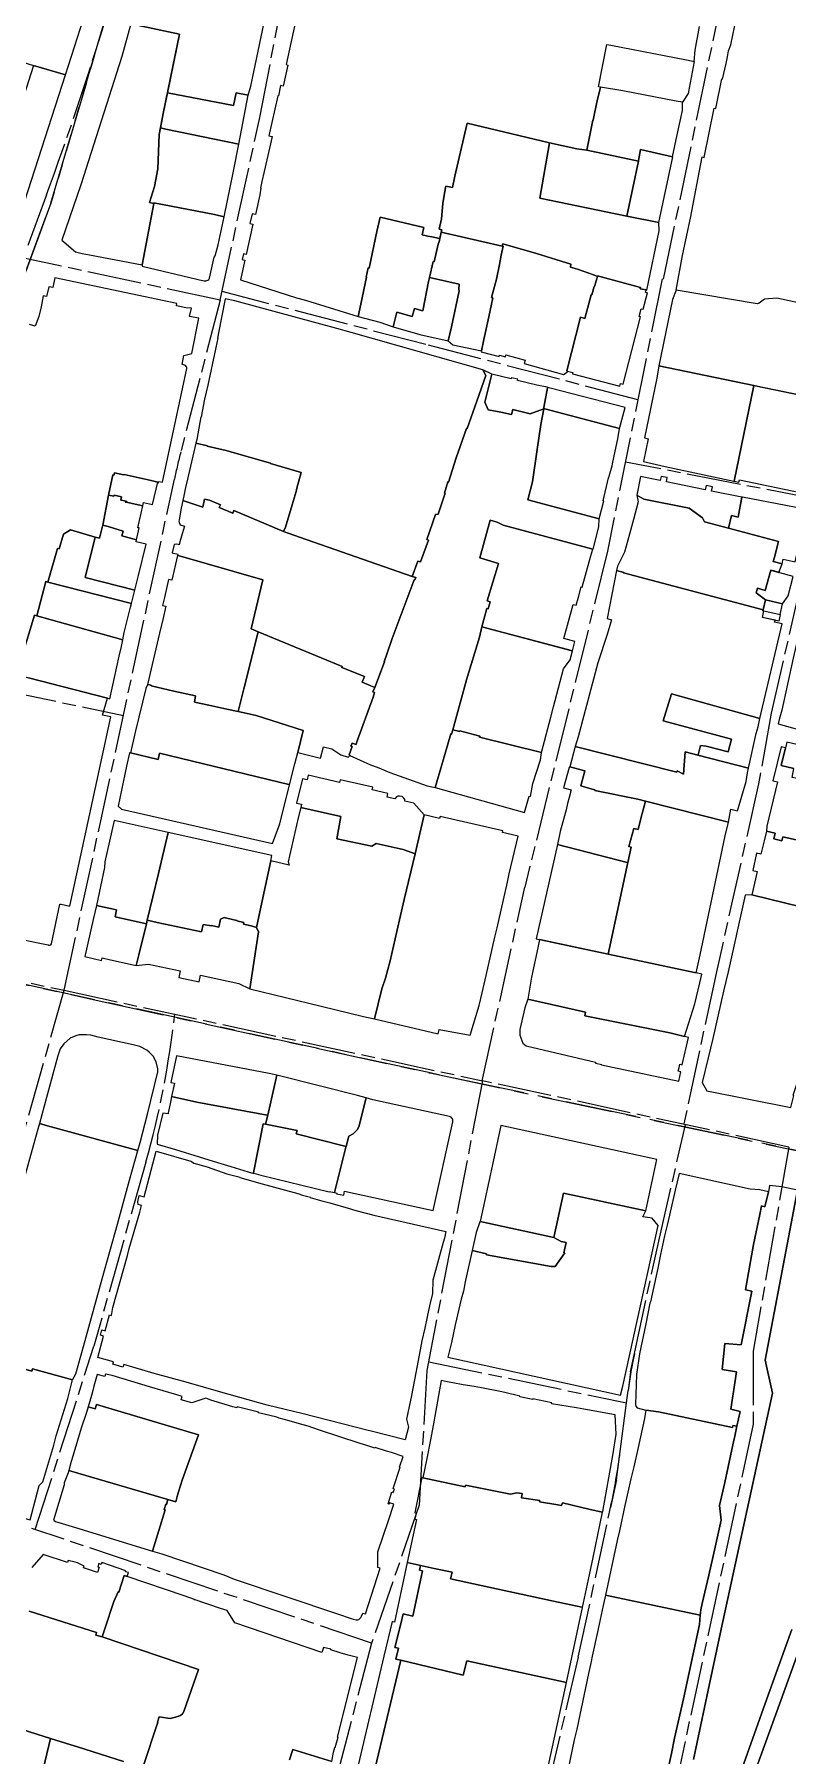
# Model space of a CAD drawing. Header units: millimetres. Extents: x 125232 to 134072, y 142885 to 152835.
# Drawn here: x 130867 to 131201, y 145446 to 146210 of the extents above; entities that cross this region are included whole.
import ezdxf

# ---------------------------------------------------------------- set-up
doc = ezdxf.new("R2010")
doc.units = ezdxf.units.MM
doc.linetypes.add('ACAD_ISO08W100', pattern=[36, 24, -3, 6, -3])
doc.linetypes.add('CENTER', pattern=[50.8, 31.75, -6.35, 6.35, -6.35])
for name, color, linetype in [('commerce', 10, 'Continuous'), ('commerce & office', 242, 'Continuous'), ('commerce and residence', 32, 'Continuous'), ('culture', 21, 'Continuous'), ('green & plaza', 80, 'Continuous'), ('hospital', 231, 'Continuous'), ('military', 76, 'Continuous'), ('research & university', 30, 'Continuous'), ('reserve', 253, 'Continuous'), ('residence', 2, 'Continuous'), ('residence-bad', 41, 'Continuous'), ('Sports', 81, 'Continuous'), ('water', 4, 'Continuous'), ('老城北中心线', 7, 'ACAD_ISO08W100')]:
    doc.layers.add(name, color=color, linetype=linetype)
for name, color, linetype, lineweight in [('government', 221, 'Continuous', 0), ('municipal utilities', 151, 'Continuous', 0), ('school', 31, 'Continuous', 0), ('storage', 197, 'Continuous', 0), ('super block', 6, 'CENTER', 0)]:
    doc.layers.add(name, color=color, linetype=linetype, lineweight=lineweight)

msp = doc.modelspace()

# ---------------------------------------------------------------- linework, layer by layer
at = {"layer": 'commerce'}
for points in [[(131185.86, 146054.39), (131143.77, 146063.09), (131142.82, 146057.72), (131137.32, 146031.12), (131138.94, 146030.79), (131136.88, 146020.71), (131146.48, 146018.48), (131177.04, 146011.97), (131177.16, 146011.95)], [(131124.34, 146025.32), (131125.46, 146030.78), (131126.29, 146035.39), (131093.13, 146043.99), (131092.64, 146044.07), (131091.38, 146037.1), (131089.78, 146026), (131087.7, 146011.59), (131085.55, 146003.73), (131117.19, 145995.28), (131119.23, 146003.18), (131119.04, 146003.24), (131121.43, 146013.42), (131121.54, 146013.39), (131121.69, 146014.12), (131122.92, 146018.75), (131123.15, 146019.59)], [(131207.75, 145991.81), (131208.11, 145991.74), (131209.01, 145996.02), (131207.09, 145996.39), (131207.71, 145999.69), (131180.78, 146004.78), (131180.6, 146004.82), (131178.93, 145996.01), (131176.01, 145996.74), (131174.59, 145991.07), (131196.81, 145985.11), (131194.98, 145978.25), (131194.49, 145976.24), (131198.4, 145975.29), (131198.88, 145977.36), (131204.26, 145976.21)], [(131039.58, 145863.82), (131034.91, 145869.04), (131031.01, 145869.92), (131030.96, 145870.59), (131030.47, 145871.28), (131029.73, 145871.9), (131028.66, 145872.19), (131027.91, 145872.06), (131027.28, 145871.77), (131026.59, 145870.92), (131023.08, 145871.71), (131023.44, 145873.27), (131016.44, 145874.9), (131016.72, 145876.08), (131002.26, 145879.44), (131001.96, 145878.2), (130988.08, 145881.39), (130987.58, 145879.37), (130985.54, 145879.88), (130982.95, 145868.99), (130985.12, 145868.5), (130984.77, 145867.04), (131002.54, 145863.04), (131000.76, 145853.11), (131016.38, 145849.91), (131018.24, 145851.16), (131030.19, 145848.43), (131035.54, 145846.49), (131036.79, 145851.68)], [(131129.9, 145842.61), (131129.72, 145842.65), (131098.67, 145850.62), (131089.27, 145808.84), (131121.18, 145801.93)], [(130916.29, 145815.46), (130902.42, 145818.56), (130903.08, 145821.72), (130894.15, 145823.62), (130892.69, 145817.37), (130888.95, 145800.93), (130896.35, 145799.19), (130896.6, 145800.31), (130900.31, 145799.5), (130911.81, 145797), (130911.81, 145797), (130912.95, 145801.68)], [(130966, 145811.9), (130965.17, 145813.83), (130962.76, 145814.55), (130959.42, 145815.3), (130959.58, 145816.01), (130956.47, 145816.71), (130956.53, 145816.97), (130955.06, 145817.3), (130950.78, 145818.19), (130949.11, 145817.57), (130948.41, 145814.03), (130945.17, 145814.69), (130945.14, 145814.57), (130941.45, 145815.22), (130940.75, 145811.9), (130921.12, 145816.04), (130916.69, 145817.11), (130916.29, 145815.46), (130912.95, 145801.68), (130911.81, 145797), (130917.18, 145797.54), (130931.25, 145794.55), (130930.63, 145791.6), (130939.65, 145789.68), (130940.27, 145792.62), (130957.33, 145789), (130962.22, 145786.59)], [(131013.79, 145738.21), (131009.94, 145739.26), (130976.03, 145747.77), (130974.21, 145748.22), (130970.12, 145730.49), (130969.18, 145726.46), (130983.19, 145723.78), (130982.81, 145722.17), (131004.38, 145716.75), (131004.92, 145716.61), (131006.07, 145721.25), (131008.03, 145722.29), (131009.89, 145723.97), (131010.51, 145725.32)], [(131038.75, 145528.3), (131037.49, 145528.57), (131037.92, 145530.63), (131032.05, 145531.89), (131026.47, 145505.46), (131025.4, 145505.73), (131021.71, 145490.32), (131009.64, 145439.43), (131017.13, 145437.65), (131029.2, 145488.54), (131026.93, 145489.08), (131028.19, 145493.88), (131026.6, 145494.29), (131029.24, 145504.78), (131030.31, 145509.16), (131034.51, 145508.14)]]:
    msp.add_lwpolyline(points, close=True, dxfattribs=at)
at = {"layer": 'commerce & office'}
msp.add_lwpolyline([(130921.35, 145749.71), (130921.41, 145751.05), (130920.66, 145754.23), (130919.35, 145756.66), (130917.56, 145758.53), (130916.43, 145759.36), (130913.32, 145760.94), (130910.42, 145761.75), (130894.85, 145765.18), (130891.59, 145765.96), (130889.71, 145766.16), (130886.53, 145766.13), (130884.91, 145765.71), (130882.46, 145764.67), (130879.62, 145762.15), (130878.06, 145759.99), (130877.02, 145756.85), (130872.01, 145738.39), (130868.8, 145726.84), (130872.36, 145725.85), (130912.47, 145714.78), (130913.46, 145718.37), (130916.73, 145730.9)], close=True, dxfattribs=at)
at = {"layer": 'commerce and residence'}
for points in [[(131055.03, 146096.4), (131055.02, 146097.03), (131055.14, 146099.45), (131041.98, 146102.35), (131041.51, 146100.51), (131038.97, 146087.56), (131035.21, 146088.56), (131034.29, 146085.09), (131027.47, 146086.9), (131025.86, 146080.44), (131037.69, 146077.08), (131050.19, 146074.28), (131051.63, 146080.45)], [(131221.79, 146075.96), (131223.72, 146075.57), (131224.01, 146077), (131224.2, 146076.96), (131225.25, 146082.15), (131226.17, 146086.71), (131196.14, 146093.23), (131190.63, 146092.76), (131188.18, 146090.92), (131187.28, 146090.63), (131151.33, 146096.67), (131149.77, 146092.54), (131143.77, 146063.09), (131215.95, 146048.17)], [(131173.1, 145854.54), (131174.59, 145860.53), (131137.75, 145869.86), (131135.75, 145862.2), (131134.48, 145857.28), (131132.54, 145857.78), (131130.45, 145849.76), (131131.38, 145849.51), (131129.9, 145842.61), (131121.18, 145801.93), (131159.57, 145793.86), (131160.33, 145793.69), (131162.01, 145801.72)], [(130974.21, 145748.22), (130970.72, 145749.02), (130929.6, 145756.85), (130927.16, 145745.06), (130928.71, 145744.74), (130927.49, 145738.86), (130938.7, 145736.29), (130969.87, 145730.54), (130970.12, 145730.49)], [(131052.3, 145727.58), (131052.29, 145728.11), (131052.24, 145728.48), (131052.13, 145728.84), (131051.88, 145729.2), (131051.5, 145729.56), (131051.17, 145729.75), (131050.81, 145729.87), (131016.82, 145737.31), (131013.79, 145738.21), (131010.51, 145725.32), (131009.89, 145723.97), (131008.03, 145722.29), (131006.07, 145721.25), (131004.92, 145716.61), (131004.85, 145716.34), (130999.81, 145696.15), (131000.74, 145695.83), (131000.69, 145695.63), (131003.84, 145695.05), (131004.24, 145696.84), (131041.49, 145688.66), (131043.52, 145688.22)], [(131142.77, 145710.85), (131073.59, 145725.92), (131070.17, 145709.96), (131064.37, 145683.36), (131097.15, 145676.21), (131101.35, 145695.91), (131137.89, 145688.07)], [(131102.57, 145674.05), (131100.3, 145674.43), (131097.15, 145676.21), (131064.37, 145683.36), (131064.32, 145683.15), (131062.7, 145678.42), (131060.92, 145670.44), (131067.28, 145669.01), (131067.25, 145668.59), (131095.87, 145663.31), (131097.64, 145663.29), (131101.99, 145669.35), (131101.5, 145669.47)]]:
    msp.add_lwpolyline(points, close=True, dxfattribs=at)
msp.add_lwpolyline([(130864.21, 145510.35), (130894.14, 145500.85), (130893.83, 145499.7), (130896.6, 145498.9), (130897.8, 145502.47), (130901.85, 145514.69), (130903.76, 145518.88), (130904, 145518.8), (130906.44, 145526.15), (130907.71, 145525.72), (130908.3, 145527.46), (130907.05, 145527.84), (130907.2, 145528.32), (130896.46, 145531.89), (130896.21, 145531.13), (130895.26, 145531.44), (130894.79, 145530.02), (130895.36, 145529.83), (130894.63, 145527.45), (130888.37, 145529.52), (130888.64, 145530.33), (130885.7, 145531.75), (130884.69, 145532.06), (130881.53, 145532.77), (130881.25, 145531.97), (130870.46, 145535.53), (130865.43, 145529.69)], dxfattribs=at)
at = {"layer": 'culture'}
for points in [[(130950.88, 146129.34), (130946.54, 146130.26), (130919.62, 146135.46), (130919.57, 146135.22), (130914.47, 146107.92), (130914.35, 146107.33), (130938.7, 146101.65), (130941.84, 146100.92), (130942.72, 146100.93), (130943.55, 146101.13), (130944.07, 146101.44), (130944.3, 146102.1), (130946.34, 146111.39), (130946.83, 146112), (130948.1, 146116.84)], [(130985.88, 145901.23), (130964.97, 145907.89), (130957.03, 145909.65), (130952.05, 145910.77), (130943.98, 145912.51), (130937.59, 145913.9), (130938.11, 145916.59), (130928.48, 145918.67), (130918.41, 145921.1), (130918.46, 145921.33), (130917.05, 145921.66), (130916.81, 145921.72), (130916.75, 145921.47), (130916.02, 145919.98), (130911.4, 145901.18), (130909.19, 145891.31), (130921.47, 145888.39), (130922.1, 145891.25), (130979.58, 145877.27), (130979.82, 145877.21), (130982.15, 145886.44), (130983.43, 145891.48)]]:
    msp.add_lwpolyline(points, close=True, dxfattribs=at)
at = {"layer": 'government'}
for points in [[(131045.79, 146117.19), (131046.17, 146118.2), (131046.5, 146119.61), (131046.37, 146119.64), (131043, 146120.44), (131041.18, 146120.74), (131038.66, 146121.32), (131039.47, 146124.54), (131020.06, 146129.19), (131018.63, 146122.78), (131015.09, 146106.5), (131014.71, 146106.58), (131013.82, 146102.48), (131013.9, 146102.46), (131011.53, 146090.48), (131010.27, 146085.1), (131019.84, 146082.49), (131025.86, 146080.44), (131027.47, 146086.9), (131034.29, 146085.09), (131035.21, 146088.56), (131038.97, 146087.56), (131041.51, 146100.51), (131041.98, 146102.35), (131043.53, 146109.39), (131043.93, 146109.29)], [(131071.61, 146101.66), (131072.94, 146108.13), (131073.78, 146112.24), (131074.62, 146116.2), (131074.25, 146116.28), (131047.14, 146122.46), (131046.17, 146118.2), (131045.79, 146117.19), (131043.93, 146109.29), (131043.53, 146109.39), (131041.98, 146102.35), (131055.14, 146099.45), (131055.02, 146097.03), (131055.03, 146096.4), (131051.63, 146080.45), (131050.19, 146074.28), (131052.22, 146072.46), (131064.95, 146069.74), (131066.08, 146074.77), (131068.22, 146084.86), (131070.03, 146093.32), (131069.51, 146093.43)], [(131135.56, 146084.85), (131134.94, 146085.02), (131135.85, 146088.5), (131136.72, 146088.27), (131138.7, 146095.52), (131137.83, 146095.72), (131138.09, 146096.81), (131135.48, 146097.38), (131135.6, 146097.97), (131116.53, 146103.04), (131116.46, 146102.8), (131115.2, 146098.31), (131114.98, 146098.37), (131113.99, 146094.73), (131113.7, 146094.62), (131110.87, 146084.22), (131108.98, 146084.7), (131102.91, 146060.87), (131103.15, 146060.81), (131105.51, 146060.19), (131105.35, 146059.56), (131126.4, 146054.06), (131126.73, 146055.31), (131127.88, 146055.01)], [(131203.34, 145969.62), (131197.41, 145971.25), (131197.43, 145971.34), (131193.35, 145972.47), (131190.92, 145963.47), (131187.43, 145964.41), (131186.94, 145962.4), (131190.99, 145959.31), (131198.58, 145957.53), (131201.1, 145960.99)], [(131233.66, 145915.27), (131238.93, 145933.28), (131205.02, 145941.06), (131203.27, 145933.45), (131198.3, 145910.23), (131197.09, 145906.11), (131196.69, 145904.3), (131206.75, 145901.44), (131206.82, 145901.68), (131210.35, 145900.76), (131210.28, 145900.51), (131210.21, 145900.27), (131223.71, 145896.46), (131227.46, 145904.3)], [(131229.6, 145817.39), (131184.94, 145828.26), (131182.07, 145828.11), (131181.78, 145826.89), (131174.54, 145794.11), (131172.45, 145785.58), (131167.61, 145764.52), (131165.59, 145756.02), (131162.95, 145744.96), (131164.96, 145741.3), (131202.35, 145733.92), (131203.65, 145739.19), (131203.3, 145739.39)]]:
    msp.add_lwpolyline(points, close=True, dxfattribs=at)
at = {"layer": 'green & plaza'}
msp.add_lwpolyline([(130880.35, 146192.26), (130866.21, 146196.48), (130844.9, 146130.07), (130855.53, 146129.11), (130858.87, 146130.82), (130862.28, 146136.43)], close=True, dxfattribs=at)
for points in [[(131159.14, 145444.53), (131165.65, 145475.29), (131171.43, 145502.35), (131181.35, 145548.71), (131194.21, 145607.16), (131190.9, 145621.72), (131205.31, 145697.23), (131198.31, 145698.75), (131192.82, 145699.36), (131192.37, 145696.46), (131190.75, 145689.86), (131189.28, 145690.22), (131188.49, 145686.45), (131185.68, 145673.11), (131182.09, 145652.98), (131185.02, 145652.4), (131180.22, 145628.53), (131172.93, 145629.18), (131171.82, 145617.64), (131178.14, 145616.63), (131175.63, 145600), (131179.77, 145598.96), (131178.38, 145592.47), (131178.38, 145592.47), (131177.22, 145587.28), (131177.03, 145586.21), (131172.92, 145567.51), (131170.61, 145557.19), (131171.32, 145550.69), (131168.34, 145537.48), (131165.83, 145526.35), (131162.99, 145513.74), (131162.34, 145510.89), (131162.09, 145508.6), (131161.77, 145504.44), (131154.68, 145471.39), (131150.71, 145453.93), (131149.27, 145447.23), (131144.54, 145425.71)], [(131202.7, 145502.23), (131199.6, 145493.57), (131191.65, 145471.49), (131180.68, 145440.65)], [(131182.21, 145427.46), (131197.87, 145470.74), (131206.33, 145494.1)]]:
    msp.add_lwpolyline(points, dxfattribs=at)
at = {"layer": 'hospital'}
for points in [[(130906.19, 145443.64), (130885.76, 145450.07), (130882.75, 145451.01), (130873.8, 145453.83), (130869.05, 145433.96)], [(130998.58, 145443.59), (130981.22, 145448.89), (130979.87, 145444.33)]]:
    msp.add_lwpolyline(points, dxfattribs=at)
at = {"layer": 'military'}
for points in [[(131091.12, 145888.2), (131091.58, 145891.48), (131064.19, 145898.3), (131064.29, 145898.7), (131055.42, 145901.19), (131055.32, 145900.84), (131052.24, 145901.59), (131051.68, 145899.65), (131051.44, 145899.72), (131048.71, 145890.67), (131046.66, 145883.48), (131044.5, 145876.02), (131084.16, 145864.9), (131086.19, 145872.12), (131086.75, 145871.99), (131087.78, 145877.68)], [(131118.77, 145554.28), (131113.22, 145555.55), (131100.95, 145558.41), (131100.54, 145557.3), (131098.89, 145557.6), (131090.81, 145558.95), (131090.88, 145559.4), (131082.69, 145560.67), (131083, 145562.65), (131080.68, 145562.81), (131077.85, 145562.28), (131057.91, 145566.25), (131057.76, 145565.53), (131038.94, 145569.54), (131038.51, 145569.64), (131035.39, 145554.06), (131036.03, 145553.92), (131035.45, 145551.24), (131036.17, 145551.09), (131032.05, 145531.89), (131044.05, 145529.31), (131051.95, 145527.61), (131051.31, 145524.65), (131068.32, 145520.93), (131071.68, 145520.2), (131096.9, 145514.81), (131109.59, 145512.07), (131109.83, 145512.02), (131112.44, 145524.34), (131114.52, 145534.2)]]:
    msp.add_lwpolyline(points, close=True, dxfattribs=at)
at = {"layer": 'municipal utilities'}
for points in [[(130921.32, 146011.53), (130919.59, 146011.91), (130918.34, 146012.2), (130918.36, 146012.31), (130906.36, 146014.92), (130906.32, 146014.73), (130902.09, 146015.67), (130901.85, 146014.67), (130901.46, 146014.75), (130899.53, 146005.74), (130901.83, 146005.25), (130901.96, 146005.69), (130905.24, 146004.97), (130905, 146003.58), (130907.42, 146003.05), (130907.31, 146002.58), (130914.69, 146000.95), (130915.02, 146002.43), (130919.07, 146001.59)], [(130914.69, 146000.95), (130907.31, 146002.58), (130906.95, 146002.66), (130907.31, 146002.58), (130907.42, 146003.05), (130905, 146003.58), (130905.24, 146004.97), (130901.96, 146005.69), (130901.83, 146005.25), (130899.53, 146005.74), (130896.91, 145992.39), (130899.28, 145991.83), (130905.94, 145989.69), (130905.46, 145987.69), (130911.93, 145985.98), (130913.02, 145991.19), (130912.56, 145991.29)], [(131198.58, 145957.53), (131190.99, 145959.31), (131190, 145954.84), (131189.91, 145954.43), (131190.29, 145954.35), (131197.53, 145952.75)], [(131196.9, 145949.86), (131189.65, 145951.46), (131190.29, 145954.35), (131197.53, 145952.75)]]:
    msp.add_lwpolyline(points, close=True, dxfattribs=at)
at = {"layer": 'research & university'}
for points in [[(131113.7, 146094.62), (131113.99, 146094.73), (131114.98, 146098.37), (131115.2, 146098.31), (131116.46, 146102.8), (131115.12, 146103.39), (131107.68, 146106.05), (131104.47, 146106.87), (131104.71, 146108.34), (131089.43, 146112.96), (131074.48, 146117.31), (131074.25, 146116.28), (131074.62, 146116.2), (131073.78, 146112.24), (131072.94, 146108.13), (131071.61, 146101.66), (131069.51, 146093.43), (131070.03, 146093.32), (131068.22, 146084.86), (131066.08, 146074.77), (131064.95, 146069.74), (131064.92, 146069.32), (131072.79, 146067.23), (131072.96, 146067.88), (131075.6, 146067.2), (131075.86, 146068.07), (131084.38, 146065.69), (131083.87, 146064.12), (131101.44, 146059.28), (131103.03, 146060.38), (131103.15, 146060.81), (131102.91, 146060.87), (131108.98, 146084.7), (131110.87, 146084.22)], [(131182.42, 145878.64), (131183, 145882.49), (131183.47, 145884.62), (131161.06, 145890.28), (131155.32, 145891.74), (131154.62, 145881.92), (131151.79, 145883.36), (131151.62, 145882.72), (131106.64, 145894.18), (131104.24, 145885.17), (131110.9, 145883.4), (131109.09, 145876.66), (131113.14, 145875.58), (131115.34, 145874.98), (131115.27, 145874.69), (131134.45, 145870.75), (131137.75, 145869.86), (131174.59, 145860.53), (131175.71, 145866.37), (131178.55, 145865.6)]]:
    msp.add_lwpolyline(points, close=True, dxfattribs=at)
at = {"layer": 'reserve'}
msp.add_lwpolyline([(130923.89, 146175.82), (130931.04, 146210.37), (130909.32, 146215.02), (130905.4, 146200.44), (130887.16, 146143.52), (130878.77, 146118.97), (130884.87, 146113.74), (130887.78, 146113.07), (130891.07, 146112.43), (130914.47, 146107.92), (130919.57, 146135.22), (130917.64, 146135.59), (130919.84, 146142.74), (130921.41, 146150.54), (130921.94, 146165.9)], close=True, dxfattribs=at)
msp.add_lwpolyline([(131092.58, 145431.79), (131102.7, 145478.71), (131058.51, 145488.28), (131056.92, 145481.89), (131029.2, 145488.54), (131017.13, 145437.65)], dxfattribs=at)
at = {"layer": 'residence'}
for points in [[(130918.02, 146318.54), (130925.46, 146345.13), (130926.1, 146349.84), (130923.04, 146352.65), (130878.56, 146361.18), (130876.27, 146360.42), (130871.93, 146346.66), (130839.84, 146241.55), (130829.72, 146207.85), (130866.21, 146196.48), (130880.35, 146192.26), (130891.11, 146225.48)], [(131154.18, 146176.54), (131154.16, 146180.15), (131151.35, 146180.57), (131127.67, 146185.2), (131117.77, 146186.86), (131117.17, 146184.31), (131116.46, 146181.46), (131115.2, 146175.22), (131114.63, 146172.26), (131114.43, 146172.21), (131111.81, 146158.87), (131134.65, 146153.95), (131134.63, 146154.35), (131135.52, 146159.23), (131149.84, 146155.95), (131151.88, 146165.63)], [(130961.52, 146183.32), (130956.14, 146184.39), (130955, 146178.67), (130925.66, 146184.35), (130923.89, 146175.82), (130922.51, 146168.83), (130924.86, 146168.14), (130957.36, 146161.61)], [(131134.65, 146153.95), (131111.81, 146158.87), (131107.27, 146159.46), (131095.22, 146162.17), (131090.94, 146137.63), (131129.45, 146129.57), (131132.13, 146142.18)], [(131217.16, 146045.56), (131217.52, 146047.88), (131215.95, 146048.17), (131189.88, 146053.56), (131189.87, 146053.53), (131189.87, 146053.56), (131185.86, 146054.39), (131177.16, 146011.95), (131179.23, 146011.52), (131179.45, 146012.59), (131209.25, 146006.39)], [(130893.54, 145987.11), (130882.65, 145990.35), (130879.56, 145988.45), (130877.62, 145981.91), (130876.91, 145982.12), (130872.52, 145967.14), (130909.65, 145957.68), (130911.13, 145963.6), (130889.06, 145969.16)], [(130965.95, 145945.13), (130962.85, 145946.47), (130967.99, 145968.11), (130930.33, 145978.88), (130930.1, 145978.93), (130927.61, 145967.93), (130926.09, 145968.28), (130924.29, 145960.28), (130923.45, 145956.8), (130924.91, 145956.45), (130923.52, 145950.61), (130922.18, 145944.46), (130916.81, 145921.72), (130917.05, 145921.66), (130918.46, 145921.33), (130918.41, 145921.1), (130928.48, 145918.67), (130938.11, 145916.59), (130937.59, 145913.9), (130943.98, 145912.51), (130952.05, 145910.77), (130957.03, 145909.65), (130959.53, 145919.76)], [(130909.22, 145955.97), (130909.65, 145957.68), (130872.52, 145967.14), (130871.74, 145967.34), (130867.63, 145952.19), (130905.78, 145941.47), (130906.39, 145944.83)], [(130904.19, 145934.22), (130905.25, 145938.56), (130905.78, 145941.47), (130867.63, 145952.19), (130866.62, 145952.48), (130863.25, 145941.23), (130858.55, 145926.21), (130864.02, 145924.6), (130898.97, 145915.58), (130900.03, 145915.34)], [(130979.82, 145877.21), (130979.58, 145877.27), (130922.1, 145891.25), (130921.47, 145888.39), (130909.19, 145891.31), (130908.86, 145891.39), (130907.53, 145885.49), (130903.83, 145867.7), (130905.21, 145866.4), (130972.2, 145851.15), (130975.45, 145859.89)], [(131242.03, 145869.91), (131242.52, 145869.79), (131243.08, 145871.95), (131202.81, 145880.38), (131203.65, 145884.37), (131197.99, 145885.69), (131199.87, 145893.56), (131197.96, 145894.02), (131194.35, 145878.89), (131196.3, 145878.43), (131191.6, 145858.74), (131191.46, 145856.59), (131195.35, 145855.67), (131194.76, 145853.18), (131198.33, 145852.33), (131198.73, 145854.14), (131228.61, 145847.33), (131230.48, 145845.95), (131233.97, 145845.16), (131234.2, 145846.06), (131234.45, 145846), (131237.35, 145858.81)], [(131137.75, 145869.86), (131134.45, 145870.75), (131115.27, 145874.69), (131115.34, 145874.98), (131113.14, 145875.58), (131109.09, 145876.66), (131110.9, 145883.4), (131104.24, 145885.17), (131103.93, 145884.8), (131101.44, 145875.8), (131104.79, 145874.87), (131103.93, 145871.58), (131103.2, 145868.8), (131102.51, 145866.04), (131099.99, 145856.48), (131098.67, 145850.62), (131129.72, 145842.65), (131129.9, 145842.61), (131131.38, 145849.51), (131130.45, 145849.76), (131132.54, 145857.78), (131134.48, 145857.28), (131135.75, 145862.2)], [(131076.53, 145833.99), (131077.31, 145837.6), (131081.23, 145854.34), (131074.36, 145855.92), (131074.53, 145856.69), (131046.61, 145863.12), (131046.41, 145862.24), (131039.58, 145863.82), (131036.79, 145851.68), (131035.54, 145846.49), (131030.65, 145826.24), (131027.47, 145812.12), (131024.5, 145799.05), (131022.35, 145791.39), (131020.74, 145786.67), (131017.55, 145773.22), (131045.76, 145766.59), (131046.22, 145768.5), (131060.02, 145766.06), (131064, 145779.2), (131065.3, 145784.83), (131067.09, 145792.54), (131070.97, 145809.6), (131071.89, 145813.64)], [(131235.65, 145842.76), (131235.81, 145842.72), (131236.47, 145845.5), (131234.45, 145846), (131234.2, 145846.06), (131233.97, 145845.16), (131230.48, 145845.95), (131228.61, 145847.33), (131198.73, 145854.14), (131198.33, 145852.33), (131194.76, 145853.18), (131195.35, 145855.67), (131191.46, 145856.59), (131190.47, 145852.34), (131188.9, 145846.37), (131186.99, 145846.75), (131185.41, 145839.14), (131187.37, 145838.75), (131184.94, 145828.26), (131229.6, 145817.39)], [(131161.91, 145789.25), (131162.83, 145793.12), (131160.33, 145793.69), (131159.57, 145793.86), (131121.18, 145801.93), (131090.8, 145808.51), (131090, 145804.73), (131087.24, 145791.73), (131085.53, 145781.98), (131111.12, 145776.3), (131110.88, 145774.68), (131148.51, 145767.09), (131155.09, 145765.43), (131159.64, 145779.91)], [(131156.87, 145765.05), (131155.09, 145765.43), (131148.51, 145767.09), (131110.88, 145774.68), (131111.12, 145776.3), (131085.53, 145781.98), (131084.22, 145778.21), (131082.07, 145768.51), (131081.98, 145766.09), (131083.32, 145762.53), (131084.83, 145761.23), (131115.67, 145754.1), (131115.57, 145753.63), (131118.36, 145753), (131118.33, 145752.89), (131123.16, 145751.86), (131152.56, 145745.67), (131153.43, 145749.8), (131152.32, 145750.04), (131152.67, 145751.68), (131153.04, 145753.18), (131154.02, 145752.93)], [(130968.12, 145726.66), (130969.18, 145726.46), (130970.12, 145730.49), (130969.87, 145730.54), (130938.7, 145736.29), (130927.49, 145738.86), (130927.01, 145736.29), (130926.03, 145731.58), (130925.94, 145731.08), (130923.52, 145731.48), (130921.26, 145721.59), (130921.14, 145717.71), (130929.28, 145715.22), (130939.71, 145712.02), (130947.89, 145709.52), (130953.74, 145707.73), (130961.39, 145705.38), (130963.97, 145704.59), (130964.02, 145704.84), (130963.78, 145704.91)], [(130903.47, 145682.19), (130908.86, 145701.6), (130911.48, 145711.18), (130912.47, 145714.78), (130872.36, 145725.85), (130868.8, 145726.84), (130867.77, 145723.23), (130859.58, 145693.42), (130848.56, 145653.84), (130847.33, 145649.25), (130840.36, 145624.27), (130865.42, 145616.87), (130865.74, 145617.95), (130883.51, 145613.03), (130885, 145615.63), (130888.37, 145627.85), (130896.69, 145657.83)], [(131004.85, 145716.34), (131004.92, 145716.61), (131004.38, 145716.75), (130982.81, 145722.17), (130983.19, 145723.78), (130969.18, 145726.46), (130968.12, 145726.66), (130963.78, 145704.91), (130964.02, 145704.84), (130967.01, 145703.88), (130997.38, 145696.46), (130997.42, 145696.66), (130999.81, 145696.15)], [(130881.43, 145604.76), (130883.51, 145613.03), (130865.74, 145617.95), (130865.42, 145616.87), (130840.36, 145624.27), (130837.05, 145625.25), (130836.12, 145617.37), (130834.55, 145617.7), (130829.74, 145594.2), (130831.31, 145593.87), (130829.08, 145582.98), (130824.66, 145561.41), (130864.78, 145550.89), (130868.65, 145566.08), (130870.3, 145567.69), (130875.23, 145584.1), (130876.29, 145588.14)], [(131028.96, 145574.21), (131028.58, 145574.34), (131030.18, 145578.99), (131025.04, 145580.72), (131022.89, 145581.39), (131017.84, 145582.99), (131017.74, 145582.65), (131014.14, 145583.84), (131011.15, 145584.83), (130992.71, 145590.91), (130988.07, 145592.42), (130984.17, 145593.57), (130979.72, 145594.87), (130975.19, 145595.95), (130974.15, 145596.48), (130966, 145598.34), (130966.08, 145598.7), (130956.57, 145601.03), (130956.47, 145600.64), (130954.68, 145601.08), (130946.36, 145603.61), (130944.86, 145604.06), (130942.71, 145604.83), (130936.52, 145602.79), (130931.74, 145604.22), (130932.15, 145605.65), (130929.87, 145606.32), (130917.74, 145609.93), (130901.08, 145614.96), (130898.2, 145615.61), (130897.88, 145614.54), (130894.42, 145615.46), (130892.98, 145610.27), (130892.51, 145608.3), (130891.9, 145606.01), (130890.45, 145601.12), (130893.61, 145600.18), (130894.17, 145602.05), (130939.42, 145588.56), (130932.15, 145568.57), (130930.71, 145563.79), (130930.15, 145561.91), (130929.39, 145558.95), (130925.81, 145559.86), (130925.26, 145557.72), (130924.93, 145557.82), (130924.24, 145555.51), (130924.6, 145555.4), (130918.98, 145537.04), (130923.16, 145535.77), (130950.68, 145526.55), (130955.31, 145524.56), (131001.61, 145509.07), (131006.77, 145507.3), (131008, 145506.87), (131009.42, 145506.56), (131010.12, 145506.55), (131010.54, 145506.67), (131011, 145507.02), (131011.48, 145507.6), (131011.75, 145508.08), (131012.34, 145509.49), (131013.46, 145509.13), (131020.09, 145529.4), (131018.97, 145529.77), (131019.05, 145536.7), (131023.69, 145550.57), (131026.13, 145557.78), (131024.25, 145558.4), (131024.05, 145557.78), (131023.52, 145557.95), (131025.26, 145563.28), (131025.83, 145563.08), (131026.33, 145564.56), (131025.76, 145564.75)], [(130939.42, 145588.56), (130894.17, 145602.05), (130893.61, 145600.18), (130890.45, 145601.12), (130889.68, 145598.54), (130887.32, 145591.54), (130883.64, 145579.18), (130882.94, 145576.78), (130881.88, 145572.84), (130885.89, 145571.59), (130925.81, 145559.86), (130929.39, 145558.95), (130930.15, 145561.91), (130930.71, 145563.79), (130932.15, 145568.57)], [(131170.61, 145557.19), (131172.92, 145567.51), (131177.03, 145586.21), (131177.22, 145587.28), (131178.38, 145592.47), (131178.27, 145592.49), (131176.58, 145592.78), (131176.44, 145591.83), (131143.54, 145598.84), (131137.89, 145599.56), (131137.33, 145595.83), (131134.49, 145582.97), (131132.68, 145574.48), (131131.22, 145569.13), (131128.67, 145557.22), (131126.23, 145546), (131125.24, 145541.71), (131120.03, 145517.38), (131162.09, 145508.6), (131162.34, 145510.89), (131162.99, 145513.74), (131165.83, 145526.35), (131168.34, 145537.48), (131171.32, 145550.69)], [(130924.6, 145555.4), (130924.24, 145555.51), (130924.93, 145557.82), (130925.26, 145557.72), (130925.81, 145559.86), (130885.89, 145571.59), (130881.91, 145572.83), (130881.88, 145572.83), (130881.57, 145571.71), (130879.84, 145567.29), (130879.8, 145566.5), (130875.1, 145550.67), (130875.41, 145550.58), (130875.89, 145550.15), (130884.85, 145547.42), (130918.98, 145537.04)], [(131109.83, 145512.02), (131109.83, 145512.02), (131109.59, 145512.07), (131096.9, 145514.81), (131071.68, 145520.2), (131068.32, 145520.93), (131051.31, 145524.65), (131051.95, 145527.61), (131044.05, 145529.31), (131037.92, 145530.63), (131037.49, 145528.57), (131038.75, 145528.3), (131034.51, 145508.14), (131030.31, 145509.16), (131029.24, 145504.78), (131026.6, 145494.29), (131028.19, 145493.88), (131026.93, 145489.08), (131029.2, 145488.54), (131056.92, 145481.89), (131058.51, 145488.28), (131102.7, 145478.71)]]:
    msp.add_lwpolyline(points, close=True, dxfattribs=at)
for points in [[(130983.02, 146218.64), (130978.29, 146196.84), (130979.13, 146196.65), (130977.04, 146187.24), (130975.87, 146187.51), (130974.85, 146182.97), (130974.68, 146183), (130970.69, 146165.28), (130972.05, 146164.97), (130968.58, 146149.42), (130967.54, 146144.97), (130966.91, 146142.02), (130967.12, 146141.97), (130966.64, 146139), (130964.69, 146130.34), (130963.28, 146130.66), (130962.26, 146126.29), (130963.57, 146125.99), (130960.6, 146112.56), (130959.33, 146112.89), (130958.74, 146110.33), (130960.02, 146110.03), (130957.99, 146101.28), (130982.94, 146093.39), (130986.96, 146092.34), (131010.27, 146085.1), (131011.53, 146090.48), (131013.9, 146102.46), (131013.82, 146102.48), (131014.71, 146106.58), (131015.09, 146106.5), (131018.63, 146122.78), (131020.06, 146129.19), (131039.47, 146124.54), (131038.66, 146121.32), (131041.18, 146120.74), (131043, 146120.44), (131046.37, 146119.64), (131046.5, 146119.61), (131047.14, 146122.46), (131047.39, 146123.54), (131046.26, 146123.79), (131047.31, 146128.4), (131047.9, 146135.21), (131048.64, 146139.79), (131049.21, 146142.87), (131052.09, 146142.26), (131053.24, 146147.3), (131058.62, 146170.86), (131095.22, 146162.17), (131107.27, 146159.46), (131111.81, 146158.87), (131114.43, 146172.21), (131114.63, 146172.26), (131115.2, 146175.22), (131116.46, 146181.46), (131117.17, 146184.31), (131117.77, 146186.86), (131116.91, 146187.01), (131120.66, 146205.85), (131122.41, 146205.52), (131155.99, 146199.04), (131159.34, 146198.3), (131159.81, 146203.22), (131161.82, 146213.77)], [(131226.17, 146086.71), (131196.14, 146093.23), (131190.63, 146092.76), (131188.18, 146090.92), (131187.28, 146090.63), (131151.33, 146096.67), (131154.24, 146112.1), (131154.76, 146114.86), (131157.7, 146128.67), (131162.91, 146155.86), (131163.89, 146155.66), (131168.31, 146177.56), (131168.94, 146177.43), (131171.69, 146190.48), (131171.89, 146190.44), (131173.55, 146197.39), (131174.22, 146200.28), (131174.58, 146203.02), (131175.66, 146205.58), (131178.19, 146217.79)], [(130863.25, 145941.23), (130866.62, 145952.48), (130867.63, 145952.19), (130871.74, 145967.34), (130872.52, 145967.14), (130876.91, 145982.12), (130877.62, 145981.91), (130879.56, 145988.45), (130882.65, 145990.35), (130893.54, 145987.11), (130895.52, 145986.62), (130896.79, 145991.97), (130896.91, 145992.39), (130899.53, 146005.74), (130901.46, 146014.75), (130901.85, 146014.67), (130902.09, 146015.67), (130906.32, 146014.73), (130906.36, 146014.92), (130918.36, 146012.31), (130918.34, 146012.2), (130919.59, 146011.91), (130921.32, 146011.53), (130921.25, 146011.25), (130921.65, 146011.18), (130921.81, 146011.86), (130923.47, 146011.46), (130934.2, 146062.02), (130934.17, 146062.52), (130933.99, 146062.88), (130933.59, 146063.23), (130933.21, 146063.43), (130932.8, 146063.58), (130932.17, 146063.78), (130932.13, 146063.78), (130932.88, 146067.78), (130936.49, 146068.69), (130939.63, 146084.32), (130935.4, 146085.01), (130936.33, 146088.7), (130933.8, 146088.88), (130929.59, 146089.76), (130929.82, 146090.83), (130875.67, 146102.22), (130874.78, 146097.86), (130872.94, 146098.24), (130872.04, 146093.86), (130870.56, 146094.15), (130869.56, 146089.34), (130868.6, 146084.99), (130867, 146080.73), (130864.39, 146081.49)], [(130786.12, 145823.57), (130872.72, 145806.06), (130872.92, 145806.04), (130873.34, 145806.05), (130873.88, 145806.18), (130874.12, 145806.59), (130877.84, 145824.16), (130878.41, 145824.16), (130882.31, 145823.3), (130900.58, 145907.3), (130896.83, 145908.12), (130898.97, 145915.58), (130864.02, 145924.6)], [(131204.89, 145895.1), (131200.45, 145896.11), (131199.87, 145893.56), (131197.99, 145885.69), (131203.65, 145884.37)], [(130979.87, 145444.33), (130981.22, 145448.89), (130998.58, 145443.59), (130999.38, 145447.7), (130999.87, 145449.8), (131000, 145449.77), (131001.35, 145454.35), (131001.12, 145454.41), (131009.96, 145489.75), (131005.87, 145490.83), (131002.35, 145491.87), (130998.13, 145493.21), (130998.19, 145493.44), (130994.91, 145494.16), (130994.09, 145492.01), (130955.52, 145505.21), (130952.15, 145510.65), (130949.11, 145511.59), (130937.56, 145515.48), (130937.59, 145515.57), (130933.08, 145517.2), (130907.71, 145525.72), (130906.44, 145526.15), (130904, 145518.8), (130903.76, 145518.88), (130901.85, 145514.69), (130897.8, 145502.47), (130896.6, 145498.9), (130939.39, 145484.4), (130932.94, 145465.83), (130932.34, 145464.78), (130931.46, 145464.09), (130929.27, 145463.26), (130926.87, 145462.77), (130925.79, 145462.8), (130921.94, 145463.46), (130921.18, 145461.12), (130921.42, 145461.04), (130914.66, 145440.97)], [(131144.54, 145425.71), (131149.27, 145447.23), (131150.71, 145453.93), (131154.68, 145471.39), (131161.77, 145504.44), (131162.09, 145508.6), (131120.03, 145517.38), (131118.99, 145512.85), (131116.77, 145502.52), (131116.58, 145501.75), (131114.09, 145490.4), (131113.7, 145488.05), (131112.47, 145482.68), (131107.3, 145457.95), (131106.13, 145453.22), (131100.88, 145428.18)], [(130869.05, 145433.96), (130873.8, 145453.83), (130830.24, 145467.53), (130828.97, 145465.08), (130827.79, 145462.62), (130826.93, 145460.33), (130826.66, 145460.45), (130823.52, 145451.97), (130825.29, 145450.52), (130826.35, 145450.22), (130825.74, 145448.11), (130820.75, 145449.57), (130819.75, 145449.74), (130818.99, 145447.08), (130817.53, 145447.45), (130815.6, 145445)]]:
    msp.add_lwpolyline(points, dxfattribs=at)
msp.add_lwpolyline([(131206.33, 145494.1), (131197.87, 145470.74), (131182.21, 145427.46), (131172.25, 145399.51), (131166.95, 145384.42), (131164.58, 145376.04), (131164.01, 145351.43), (131163.36, 145336.42), (131162.1, 145318.47), (131208.93, 145309.42, 0.512392)], format="xyb", dxfattribs=at)
at = {"layer": 'residence-bad'}
for points in [[(130970.41, 146224.67), (130971.38, 146228.63), (130969.78, 146228.95), (130937.43, 146235.6), (130917.3, 146239.46), (130912.07, 146224.19), (130909.98, 146217.65), (130909.32, 146215.02), (130931.04, 146210.37), (130925.66, 146184.35), (130955, 146178.67), (130956.14, 146184.39), (130961.52, 146183.32), (130962.64, 146187.32)], [(131122.41, 146205.52), (131155.99, 146199.04), (131159.34, 146198.3), (131156.67, 146184.01), (131154.16, 146180.15), (131151.35, 146180.57), (131127.67, 146185.2), (131116.91, 146187.01), (131120.66, 146205.85)], [(131095.22, 146162.17), (131058.62, 146170.86), (131053.24, 146147.3), (131052.09, 146142.26), (131049.21, 146142.87), (131048.64, 146139.79), (131047.9, 146135.21), (131047.31, 146128.4), (131046.26, 146123.79), (131047.39, 146123.54), (131047.14, 146122.46), (131074.25, 146116.28), (131074.48, 146117.31), (131089.43, 146112.96), (131104.71, 146108.34), (131104.47, 146106.87), (131107.68, 146106.05), (131115.12, 146103.39), (131116.46, 146102.8), (131116.53, 146103.04), (131135.6, 146097.97), (131135.48, 146097.38), (131138.09, 146096.81), (131138.37, 146096.75), (131143.83, 146123.05), (131143.64, 146126.82), (131129.45, 146129.57), (131090.94, 146137.63)], [(130957.36, 146161.61), (130924.86, 146168.14), (130922.51, 146168.83), (130921.94, 146165.9), (130921.41, 146150.54), (130919.84, 146142.74), (130917.64, 146135.59), (130919.57, 146135.22), (130919.62, 146135.46), (130946.54, 146130.26), (130950.88, 146129.34), (130954.95, 146149.58)], [(131149.9, 146155.93), (131149.84, 146155.95), (131135.52, 146159.23), (131134.63, 146154.35), (131134.65, 146153.95), (131132.13, 146142.18), (131129.45, 146129.57), (131143.64, 146126.82)], [(131066.92, 146058.82), (131065.66, 146061.43), (131007.12, 146078), (131000.82, 146079.75), (130955.47, 146092.01), (130951.3, 146092.91), (130948.32, 146077.82), (130947.82, 146075.29), (130948.04, 146075.25), (130947.75, 146074.15), (130947.02, 146070.53), (130943.5, 146054.6), (130942.13, 146048.36), (130941.07, 146042.9), (130940.63, 146040.43), (130940.51, 146040.45), (130938.63, 146030.4), (130938.2, 146028.84), (130943.38, 146027.65), (130943.33, 146027.44), (130951.65, 146025.52), (130967.67, 146020.9), (130971.38, 146019.99), (130971.32, 146019.79), (130985, 146015.73), (130983.05, 146008.8), (130982.74, 146007.41), (130981.03, 146001.44), (130977.99, 145991.48), (130977.21, 145989.58), (130984.24, 145987.12), (131034.29, 145969.69), (131036.72, 145976.43), (131037.99, 145976.16), (131041.48, 145985.74), (131040.71, 145986), (131044.61, 145997.12), (131045.76, 145997.27), (131048.81, 146006.59), (131048.53, 146006.67), (131050.13, 146011.58), (131050.37, 146011.49), (131053.83, 146022.31), (131058.4, 146035.35), (131058.65, 146035.3), (131062.94, 146047.5)], [(131085.55, 146003.73), (131087.7, 146011.59), (131089.78, 146026), (131091.38, 146037.1), (131092.64, 146044.07), (131086.57, 146041.82), (131078.94, 146043.72), (131078.39, 146041.53), (131073.55, 146042.52), (131067.91, 146043.66), (131066.54, 146047.02), (131069.56, 146059.44), (131065.66, 146061.43), (131066.92, 146058.82), (131062.94, 146047.5), (131058.65, 146035.3), (131058.4, 146035.35), (131053.83, 146022.31), (131050.37, 146011.49), (131050.13, 146011.58), (131048.53, 146006.67), (131048.81, 146006.59), (131045.76, 145997.27), (131044.61, 145997.12), (131040.71, 145986), (131041.48, 145985.74), (131037.99, 145976.16), (131036.72, 145976.43), (131034.29, 145969.69), (131035.81, 145969.16), (131035.46, 145968.09), (131035.18, 145968.2), (131025.41, 145942.05), (131022.94, 145935.22), (131021.81, 145931.76), (131022, 145931.69), (131017.6, 145920.43), (131016.79, 145918.44), (131017.53, 145918.14), (131016.98, 145916.06), (131009.66, 145896.29), (131009.32, 145895), (131007.58, 145895.64), (131007.08, 145894.28), (131007.54, 145894.12), (131006.24, 145890.54), (131006.61, 145890.38), (131006.51, 145890.1), (131015.71, 145886.02), (131018.78, 145885.06), (131024.28, 145882.62), (131040.89, 145876.73), (131044.5, 145876.02), (131046.66, 145883.48), (131048.71, 145890.67), (131051.44, 145899.72), (131051.68, 145899.65), (131052.24, 145901.59), (131058.35, 145923.75), (131064.06, 145942.7), (131065.18, 145947.29), (131067.32, 145955.39), (131068.01, 145955.21), (131068.88, 145958.43), (131067.47, 145958.8), (131072.53, 145975.36), (131064.25, 145977.9), (131068.84, 145994.57), (131071.99, 145993.71), (131074.65, 145992.38), (131114.4, 145981.77), (131114.63, 145981.71), (131117.12, 145991.62), (131117.19, 145995.28)], [(131094.31, 146053.33), (131094.37, 146053.58), (131094.11, 146053.65), (131089.63, 146054.58), (131080.94, 146056.67), (131081.06, 146057.18), (131078.33, 146057.84), (131078.22, 146057.37), (131069.56, 146059.44), (131066.54, 146047.02), (131067.91, 146043.66), (131073.55, 146042.52), (131078.39, 146041.53), (131078.94, 146043.72), (131086.57, 146041.82), (131092.64, 146044.07), (131092.74, 146044.65)], [(131128.69, 146044.65), (131095.54, 146053.25), (131094.37, 146053.58), (131094.31, 146053.33), (131092.74, 146044.65), (131092.64, 146044.07), (131093.13, 146043.99), (131126.29, 146035.39)], [(130985, 146015.73), (130971.32, 146019.79), (130971.38, 146019.99), (130967.67, 146020.9), (130951.65, 146025.52), (130943.33, 146027.44), (130943.38, 146027.65), (130938.2, 146028.84), (130934.52, 146012.81), (130933.7, 146009.1), (130933.11, 146006.14), (130932.47, 146003.39), (130941.32, 146000.34), (130942.12, 146003.95), (130944.24, 146003.54), (130949.12, 146001.47), (130948.61, 146000.25), (130954.7, 145997.81), (130955.15, 145998.92), (130977.21, 145989.58), (130977.99, 145991.48), (130981.03, 146001.44), (130982.74, 146007.41), (130983.05, 146008.8)], [(131180.6, 146004.82), (131167.13, 146007.57), (131167.52, 146009.43), (131164.68, 146010), (131164.3, 146008.15), (131147.04, 146011.65), (131147.42, 146013.53), (131144.75, 146014.09), (131144.35, 146012.2), (131135.61, 146013.97), (131133.95, 146005.78), (131137.09, 146003.91), (131157.17, 145999.9), (131163.13, 145995.63), (131164.04, 145993.9), (131174.59, 145991.07), (131176.01, 145996.74), (131178.93, 145996.01)], [(131035.18, 145968.2), (131035.46, 145968.09), (131035.81, 145969.16), (131034.29, 145969.69), (130984.24, 145987.12), (130977.21, 145989.58), (130955.15, 145998.92), (130954.7, 145997.81), (130948.61, 146000.25), (130949.12, 146001.47), (130944.24, 146003.54), (130942.12, 146003.95), (130941.32, 146000.34), (130932.47, 146003.39), (130931.68, 146000), (130930.78, 145994.77), (130930.72, 145994.19), (130930.8, 145993.6), (130931.35, 145992.57), (130933.2, 145991.92), (130932.63, 145990.01), (130931.09, 145985.02), (130930.8, 145983.76), (130930.49, 145983.88), (130929.58, 145984.03), (130928.69, 145983.82), (130927.78, 145980.2), (130930.24, 145979.58), (130930.1, 145978.93), (130930.33, 145978.88), (130967.99, 145968.11), (130962.85, 145946.47), (130965.95, 145945.13), (131003.18, 145929.69), (131002.99, 145929.24), (131013.08, 145925.17), (131012.07, 145922.66), (131017.6, 145920.43), (131022, 145931.69), (131021.81, 145931.76), (131022.94, 145935.22), (131025.41, 145942.05)], [(131196.81, 145985.11), (131174.59, 145991.07), (131164.04, 145993.9), (131163.13, 145995.63), (131157.17, 145999.9), (131137.09, 146003.91), (131133.95, 146005.78), (131134.46, 146002.77), (131132.4, 145994.97), (131130.66, 145988.46), (131128.5, 145980.44), (131125.42, 145974.28), (131124.92, 145972.33), (131128.16, 145971.44), (131128.09, 145971.2), (131190, 145954.84), (131190.99, 145959.31), (131186.94, 145962.4), (131187.43, 145964.41), (131190.92, 145963.47), (131193.35, 145972.47), (131196.96, 145971.47), (131198.4, 145975.29), (131194.49, 145976.24), (131194.98, 145978.25)], [(131109.24, 145965.01), (131109.69, 145964.9), (131113.55, 145978.79), (131114.4, 145981.77), (131074.65, 145992.38), (131071.99, 145993.71), (131068.84, 145994.57), (131064.25, 145977.9), (131072.53, 145975.36), (131067.47, 145958.8), (131068.88, 145958.43), (131068.01, 145955.21), (131067.32, 145955.39), (131065.18, 145947.29), (131105.31, 145936.69), (131105.36, 145936.67), (131106.4, 145940.84), (131101.47, 145942.13), (131105.62, 145957.14), (131106.95, 145956.92), (131108.01, 145960.53)], [(131016.98, 145916.06), (131017.53, 145918.14), (131016.79, 145918.44), (131017.6, 145920.43), (131012.07, 145922.66), (131013.08, 145925.17), (131002.99, 145929.24), (131003.18, 145929.69), (130965.95, 145945.13), (130959.53, 145919.76), (130957.03, 145909.65), (130964.97, 145907.89), (130985.88, 145901.23), (130983.43, 145891.48), (130993.58, 145889.03), (130994.92, 145894), (130998.64, 145893.09), (131002.56, 145890.54), (131005.81, 145889.36), (131006.51, 145890.1), (131006.61, 145890.38), (131006.24, 145890.54), (131007.54, 145894.12), (131007.08, 145894.28), (131007.58, 145895.64), (131009.32, 145895), (131009.66, 145896.29)], [(131101.33, 145928.64), (131104.35, 145932.61), (131105.36, 145936.67), (131065.18, 145947.29), (131064.06, 145942.7), (131058.35, 145923.75), (131052.24, 145901.59), (131055.32, 145900.84), (131055.42, 145901.19), (131064.29, 145898.7), (131064.19, 145898.3), (131091.58, 145891.48), (131095.71, 145907.22), (131096.97, 145911.79)], [(131030.65, 145826.24), (131035.54, 145846.49), (131030.19, 145848.43), (131018.24, 145851.16), (131016.38, 145849.91), (131000.76, 145853.11), (131002.54, 145863.04), (130984.77, 145867.04), (130983.69, 145862.49), (130979.26, 145842.9), (130979.62, 145841.56), (130971.49, 145843.41), (130967.92, 145826.98), (130965.17, 145813.83), (130966, 145811.9), (130962.22, 145786.59), (130993.91, 145778.85), (131012.58, 145774.38), (131017.55, 145773.22), (131020.74, 145786.67), (131022.35, 145791.39), (131024.5, 145799.05), (131027.47, 145812.12)], [(130925.99, 145855.98), (130901.95, 145861.32), (130897.88, 145842.91), (130897.69, 145840.5), (130894.15, 145823.62), (130903.08, 145821.72), (130902.42, 145818.56), (130916.29, 145815.46), (130916.69, 145817.11), (130921.71, 145837.83)], [(130971.49, 145843.41), (130972.02, 145845.76), (130925.99, 145855.98), (130921.71, 145837.83), (130916.69, 145817.11), (130921.12, 145816.04), (130940.75, 145811.9), (130941.45, 145815.22), (130945.14, 145814.57), (130945.17, 145814.69), (130948.41, 145814.03), (130949.11, 145817.57), (130950.78, 145818.19), (130955.06, 145817.3), (130956.53, 145816.97), (130956.47, 145816.71), (130959.58, 145816.01), (130959.42, 145815.3), (130962.76, 145814.55), (130965.17, 145813.83), (130967.92, 145826.98)], [(130920.67, 145714.47), (130935.95, 145710.06), (130936.27, 145709.94), (130937.41, 145709.28), (130943.2, 145707.63), (130952.03, 145704.55), (130957.87, 145702.98), (130957.82, 145702.8), (130967.64, 145700.04), (130983.47, 145695.72), (130985.6, 145695.05), (130989.07, 145694.19), (130989.02, 145693.98), (130994.21, 145692.56), (130997.72, 145691.66), (131005.77, 145689.2), (131009.24, 145688.19), (131017.21, 145686.13), (131049.16, 145678.82), (131048.54, 145675.93), (131048.02, 145673.98), (131043.48, 145657.26), (131043.23, 145651.43), (131041.96, 145645.82), (131040.91, 145640.93), (131039.86, 145636.04), (131038.5, 145630.33), (131036.03, 145616.88), (131035.98, 145616.89), (131035.18, 145612.23), (131033.98, 145606.14), (131031.75, 145595.56), (131032.6, 145592.02), (131031.12, 145586.4), (131016.04, 145590.31), (131014.17, 145590.7), (130985.8, 145597.98), (130969.91, 145601.79), (130949.36, 145607.51), (130933.92, 145612.02), (130919.7, 145615.9), (130906.22, 145619.83), (130905.91, 145618.71), (130901.46, 145619.94), (130901.77, 145621.06), (130894.75, 145623.01), (130897.32, 145632.47), (130895.92, 145632.85), (130896.57, 145635.23), (130898.01, 145634.84), (130899.92, 145641.86), (130900.77, 145641.63), (130901.45, 145645.08), (130907.91, 145668.24), (130908.69, 145671.28), (130913.34, 145687.5), (130914.12, 145690.49), (130912.71, 145690.86), (130912.45, 145692.02), (130913.13, 145694.89), (130915.31, 145694.32)], [(131185.68, 145673.11), (131188.49, 145686.45), (131189.28, 145690.22), (131190.75, 145689.86), (131192.37, 145696.46), (131188.52, 145697.4), (131184.29, 145697.6), (131152.75, 145704.62), (131150.98, 145697.22), (131148.5, 145686.13), (131147.39, 145681.69), (131147.38, 145681.69), (131146.16, 145676.89), (131145.31, 145672.82), (131144.4, 145668.71), (131143.3, 145662.58), (131140.07, 145647.63), (131139.78, 145647.08), (131137.87, 145637.83), (131135.09, 145624.58), (131133.73, 145615.4), (131133.35, 145602.15), (131133.48, 145601.38), (131134.16, 145600.68), (131137.89, 145599.56), (131143.54, 145598.84), (131176.44, 145591.83), (131176.58, 145592.78), (131178.38, 145592.47), (131179.77, 145598.96), (131175.63, 145600), (131178.14, 145616.63), (131171.82, 145617.64), (131172.93, 145629.18), (131180.22, 145628.53), (131185.02, 145652.4), (131182.09, 145652.98)], [(131143.35, 145681.48), (131140.73, 145684.77), (131136.64, 145685.4), (131137.89, 145688.07), (131101.35, 145695.91), (131097.15, 145676.21), (131100.3, 145674.43), (131102.57, 145674.05), (131101.5, 145669.47), (131101.99, 145669.35), (131097.64, 145663.29), (131095.87, 145663.31), (131067.25, 145668.59), (131067.28, 145669.01), (131060.92, 145670.44), (131057.79, 145656.49), (131057.06, 145652.39), (131056.02, 145648.81), (131053.35, 145637.43), (131051.66, 145629.68), (131050.05, 145623.13), (131126.66, 145606.3), (131127.78, 145610.21)], [(131118.82, 145554.52), (131123.39, 145580.27), (131124.81, 145588.87), (131124.37, 145597.47), (131110.35, 145600.02), (131107.1, 145600.59), (131096.12, 145602.35), (131096.21, 145602.78), (131087.85, 145604.56), (131087.79, 145604.29), (131081.97, 145605.52), (131082, 145605.69), (131082.03, 145605.83), (131075.33, 145607.39), (131073.26, 145607.79), (131064.96, 145609.44), (131061.77, 145610.1), (131056.85, 145610.83), (131052.29, 145611.7), (131049.75, 145612.19), (131047.1, 145612.7), (131044.27, 145596.96), (131044.04, 145595.07), (131042.38, 145586.41), (131040.8, 145578.13), (131038.94, 145569.54), (131057.76, 145565.53), (131057.91, 145566.25), (131077.85, 145562.28), (131080.68, 145562.81), (131083, 145562.65), (131082.69, 145560.67), (131090.88, 145559.4), (131090.81, 145558.95), (131098.89, 145557.6), (131100.54, 145557.3), (131100.95, 145558.41), (131113.22, 145555.55), (131118.53, 145554.33)]]:
    msp.add_lwpolyline(points, close=True, dxfattribs=at)
at = {"layer": 'school'}
msp.add_lwpolyline([(131198.43, 145948.63), (131195.08, 145949.42), (131195.27, 145950.22), (131189.65, 145951.46), (131190.29, 145954.35), (131189.91, 145954.43), (131190, 145954.84), (131128.09, 145971.2), (131128.16, 145971.44), (131124.92, 145972.33), (131120.79, 145950.97), (131122.66, 145950.46), (131120.84, 145943.86), (131116.7, 145931.26), (131107.89, 145898.46), (131106.64, 145894.18), (131151.62, 145882.72), (131151.79, 145883.36), (131154.62, 145881.92), (131155.32, 145891.74), (131161.06, 145890.28), (131161.12, 145890.5), (131162.2, 145894.67), (131164.71, 145894.34), (131174.4, 145891.73), (131175.9, 145897.37), (131145.66, 145905.51), (131149.3, 145917.58), (131188.54, 145906.54)], close=True, dxfattribs=at)
for points in [[(130914.66, 145440.97), (130921.42, 145461.04), (130921.18, 145461.12), (130921.94, 145463.46), (130925.79, 145462.8), (130926.87, 145462.77), (130929.27, 145463.26), (130931.46, 145464.09), (130932.34, 145464.78), (130932.94, 145465.83), (130939.39, 145484.4), (130896.6, 145498.9), (130893.83, 145499.7), (130894.14, 145500.85), (130864.21, 145510.35)], [(130830.24, 145467.53), (130873.8, 145453.83), (130882.75, 145451.01), (130885.76, 145450.07), (130906.19, 145443.64)]]:
    msp.add_lwpolyline(points, dxfattribs=at)
at = {"layer": 'Sports'}
msp.add_lwpolyline([(131188.54, 145906.54), (131149.3, 145917.58), (131145.66, 145905.51), (131175.9, 145897.37), (131174.4, 145891.73), (131164.71, 145894.34), (131162.2, 145894.67), (131161.12, 145890.5), (131161.06, 145890.28), (131183.47, 145884.62), (131186.88, 145899.9), (131187.76, 145902.94)], close=True, dxfattribs=at)
at = {"layer": 'storage'}
msp.add_lwpolyline([(130916.2, 145983.96), (130911.75, 145985.09), (130911.93, 145985.98), (130905.46, 145987.69), (130905.94, 145989.69), (130899.28, 145991.83), (130896.91, 145992.39), (130896.79, 145991.97), (130895.52, 145986.62), (130893.54, 145987.11), (130889.06, 145969.16), (130911.13, 145963.6), (130912.74, 145970.03)], close=True, dxfattribs=at)
at = {"layer": 'super block'}
for points in [[(131004.22, 146578.89), (131014.2, 146600.95), (130884.51, 146610.81), (130602.53, 146631.37), (130531.32, 146386.14), (130490.13, 146241.1), (130421.83, 145995.93), (130398.53, 145908.85), (130446.4, 145885.34), (130551.49, 145837.7), (130615.58, 145819.73), (130714.74, 145813.32), (130768.95, 145807.54), (130860.89, 146099.84), (130873.95, 146135.33)], [(131514.66, 146520.12), (131518.54, 146562.29), (131491.86, 146564.63), (131014.2, 146600.95), (131004.22, 146578.89), (130873.95, 146135.33), (130860.89, 146099.84), (130768.95, 145807.54), (130783.72, 145805.96), (130892.7, 145781.86), (131042.19, 145749.25), (131332.3, 145687.85), (131370.69, 145943.09)], [(131328.09, 145659.91), (131332.3, 145687.85), (131042.19, 145749.25), (130892.7, 145781.86), (130783.72, 145805.96), (130768.95, 145807.54), (130743.78, 145727.5), (130698.52, 145626.04), (130672.43, 145555.24), (130618.88, 145379.05), (130607.84, 145326.18), (130568.41, 145173.29), (130810.87, 145103.98), (131044.23, 145029.49), (131079.07, 145022.25), (131113.91, 145015.01), (131232.28, 144995.29), (131249.9, 145218.17)]]:
    msp.add_lwpolyline(points, close=True, dxfattribs=at)
at = {"layer": 'water'}
for points in [[(131205.31, 145697.23), (131190.9, 145621.72), (131194.21, 145607.16), (131181.35, 145548.71), (131171.43, 145502.35), (131165.65, 145475.29), (131159.14, 145444.53)], [(131180.68, 145440.65), (131191.65, 145471.49), (131199.6, 145493.57), (131202.7, 145502.23)]]:
    msp.add_lwpolyline(points, dxfattribs=at)
at = {"layer": '老城北中心线', "linetype": 'ACAD_ISO08W100', "lineweight": 25}
for p, q in [((131145.8, 146101.63), (131187.09, 146300.37)), ((130966.57, 146173.38), (130974.68, 146215.02)), ((130949.04, 146092.3), (130966.57, 146173.38)), ((130871.98, 146139.05), (130863.11, 146114.88)), ((130949.04, 146092.3), (130861.2, 146111.11)), ((131145.23, 146101.74), (131120.88, 145980.84)), ((131040.36, 146072.56), (130949.86, 146096.08)), ((130949.04, 146092.3), (130931.6, 146025.04)), ((131134.42, 146048.11), (131040.36, 146072.56)), ((130879.84, 145785.96), (130928.72, 146012.9)), ((131214.96, 146002.36), (131193.55, 145909)), ((131120.88, 145980.84), (131084.23, 145831.7)), ((130852.65, 145919.13), (130906.12, 145907.96)), ((131193.55, 145909), (131187.96, 145877.57)), ((131187.96, 145877.57), (131169.24, 145794.21)), ((131065.34, 145745.82), (131084.23, 145831.7)), ((130768.26, 145809.69), (130879.85, 145785.95)), ((131169.24, 145794.21), (131154.75, 145726.47)), ((130824.85, 145591.97), (130879.84, 145785.96)), ((130879.85, 145785.95), (131065.45, 145745.79)), ((131065.43, 145745.8), (131040.71, 145617.14)), ((131201.37, 145716.38), (131065.45, 145745.79)), ((131143.63, 145674.66), (131155.56, 145726.3)), ((130916.07, 145709.73), (130892.94, 145627.94)), ((130867.01, 145546.57), (130892.94, 145627.94)), ((131041.7, 145621.1), (131129.35, 145602.78)), ((131040.71, 145617.14), (131037.39, 145557.37)), ((131037.39, 145557.37), (131016.23, 145496.19)), ((131016.23, 145496.19), (130865.41, 145547.11)), ((131016.23, 145496.19), (130948.78, 145237.83)), ((131107.95, 145489.98), (131066.3, 145311.94))]:
    msp.add_line(p, q, dxfattribs=at)
for points in [[(131215.21, 146003.65), (131128.85, 146020.43)], [(131201.37, 145716.38), (131185.59, 145625.8), (131185.59, 145593.31), (131144.57, 145402.37), (131121.1, 145335.49), (131115.47, 145258.36), (131134.22, 145190.42), (131146.21, 145009.87)], [(131131.14, 145616.63), (131132.9, 145624.77)], [(131131.14, 145616.63), (131130.07, 145608.36)], [(131124.94, 145568.69), (131126.55, 145581.17)], [(131124.94, 145568.69), (131122.28, 145556.4)], [(131107.95, 145489.98), (131122.28, 145556.4)]]:
    msp.add_lwpolyline(points, dxfattribs=at)
for points in [[(131126.55, 145581.17), (131129.35, 145602.78), (131130.07, 145608.36, -0.020822), (131132.9, 145624.77), (131143.63, 145674.66)], [(131122.28, 145556.4), (131122.28, 145556.4, 0.020948), (131126.55, 145581.16), (131126.55, 145581.17)]]:
    msp.add_lwpolyline(points, format="xyb", dxfattribs=at)
for centre, radius, start, end in [((129463.77, 146655.73), 1500, 339.85173, 342.98823), ((131221.99, 145949.73), 300, 165.46156, 167.84414), ((130529.24, 145819.13), 402, 344.20742, 353.74732)]:
    msp.add_arc(centre, radius, start, end, dxfattribs=at)

doc.saveas('drawing.dxf')
